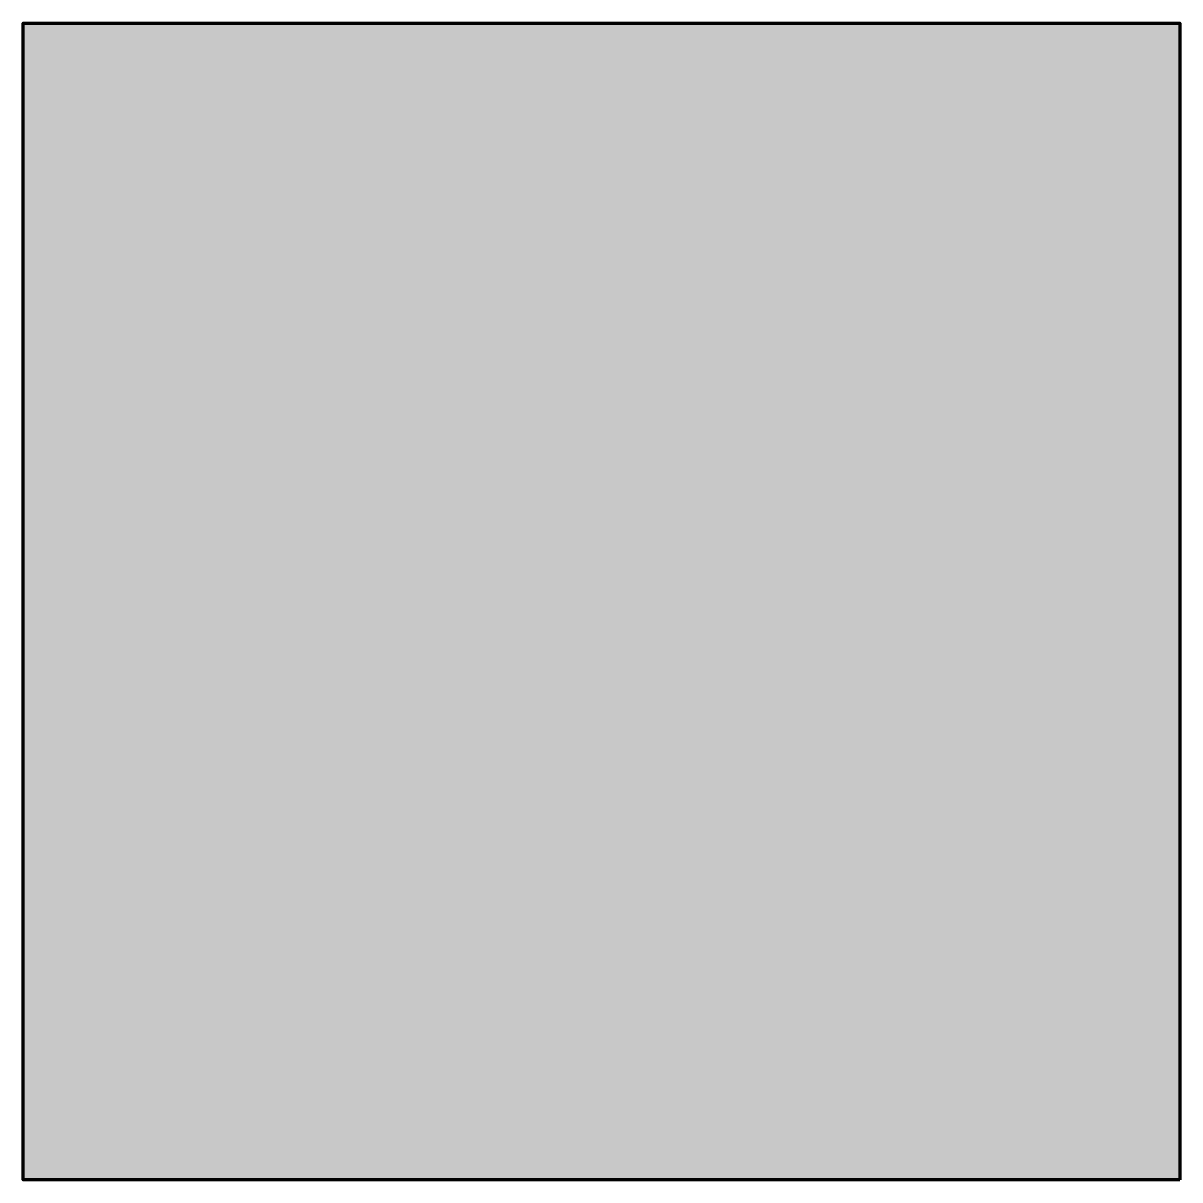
# Model space of a CAD drawing. Header units: inches. Extents: x 0 to 30, y -30 to 0.
import ezdxf

# ---------------------------------------------------------------- set-up
doc = ezdxf.new("R2010")
doc.units = ezdxf.units.IN
doc.header["$MEASUREMENT"] = 0
doc.layers.add('レイヤー 1', color=7, linetype='Continuous')

msp = doc.modelspace()

# ---------------------------------------------------------------- hatches: boundary and pattern name
at = {"layer": 'レイヤー 1', "true_color": 0xfefefe}
h = msp.add_hatch(color=7, dxfattribs=at)
h.dxf.hatch_style = 2
h.paths.add_polyline_path([(30, -30), (0, -30), (0, 0), (30, 0)])

# ---------------------------------------------------------------- linework, layer by layer
at = {"layer": 'レイヤー 1', "color": 179, "lineweight": 100, "true_color": 0x221814}
msp.add_lwpolyline([(30, -30), (0, -30), (0, 0), (30, 0), (30, -30)], dxfattribs=at)

doc.saveas('drawing.dxf')
